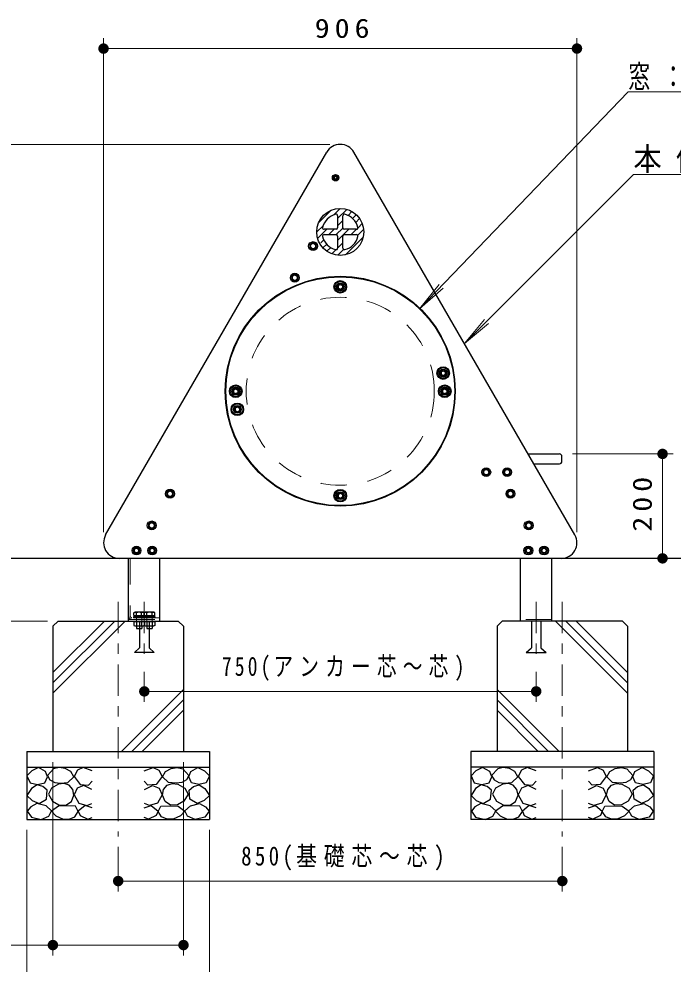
# Model space of a CAD drawing. Units: millimetres on the paper, scale 1:20. Extents: x -385 to 0, y 0 to 267.
# Drawn here: x -336.9 to -274.3, y 46.5 to 137 of the extents above; entities that cross this region are included whole.
import ezdxf

# ---------------------------------------------------------------- set-up
doc = ezdxf.new("R2010")
doc.units = ezdxf.units.MM
doc.linetypes.add('USER1', pattern=[4.5, 2.5, -2])
doc.linetypes.add('USER2', pattern=[6, 3, -1, 1, -1])
doc.layers.add('LY_1', color=7, linetype='Continuous', lineweight=13)
doc.styles.add('ＭＳ ゴシック', font='')
doc.styles.get('ＭＳ ゴシック').set_extended_font_data('MS Gothic')

# ---------------------------------------------------------------- blocks, each defined once
blk = doc.blocks.new('filled_dot')
at = {"color": 0, "linetype": 'Continuous', "lineweight": -2, "const_width": 1.25}
blk.add_lwpolyline([(-0.625, 0, 1), (0.625, 0, 1)], format="xyb", close=True, dxfattribs=at)

msp = doc.modelspace()

# ---------------------------------------------------------------- linework, layer by layer
at = {"layer": 'LY_1'}
for p, q in [((-328.814, 87.815), (-328.814, 135.119)), ((-283.51, 87.815), (-283.51, 135.119)), ((-328.814, 134.119), (-283.51, 134.119)), ((-278.601, 129.989), (-298.574, 109.21)), ((-278.601, 129.989), (-239.601, 129.989)), ((-307.162, 124.951), (-354.162, 124.951)), ((-306.663, 121.859), (-306.72, 121.759)), ((-306.72, 121.759), (-306.663, 121.659)), ((-306.547, 121.859), (-306.663, 121.859)), ((-306.663, 121.659), (-306.547, 121.659)), ((-306.489, 121.759), (-306.547, 121.859)), ((-306.547, 121.659), (-306.489, 121.759)), ((-278.107, 122.063), (-294.287, 105.883)), ((-278.107, 122.063), (-248.107, 122.063)), ((-308.233, 117.446), (-307.043, 118.636)), ((-306.762, 118.209), (-306.156, 118.815)), ((-306.412, 117.852), (-305.537, 118.727)), ((-306.412, 117.145), (-305.912, 117.645)), ((-305.411, 118.146), (-305.041, 118.516)), ((-304.988, 117.862), (-304.634, 118.216)), ((-304.667, 117.475), (-304.306, 117.837)), ((-308.412, 116.559), (-307.806, 117.165)), ((-308.324, 115.94), (-307.449, 116.815)), ((-307.242, 116.315), (-306.742, 116.815)), ((-306.537, 116.313), (-305.91, 116.94)), ((-306.412, 115.731), (-305.328, 116.815)), ((-305.121, 116.315), (-304.621, 116.815)), ((-304.485, 116.243), (-303.925, 116.804)), ((-304.463, 116.973), (-304.062, 117.373)), ((-305.646, 114.375), (-303.972, 116.049)), ((-308.027, 115.529), (-307.743, 115.814)), ((-307.813, 115.037), (-307.459, 115.39)), ((-307.434, 114.709), (-307.072, 115.07)), ((-306.412, 115.024), (-305.912, 115.524)), ((-306.97, 114.465), (-306.57, 114.866)), ((-306.401, 114.328), (-305.841, 114.888)), ((-298.574, 109.21), (-296.692, 111.545)), ((-298.574, 109.21), (-296.314, 111.183)), ((-294.287, 105.883), (-292.359, 108.181)), ((-294.287, 105.883), (-291.989, 107.812)), ((-283.943, 95.315), (-274.319, 95.315)), ((-275.319, 95.315), (-275.319, 85.315)), ((-334.162, 79.315), (-347.162, 79.315)), ((-333.662, 74.39), (-328.737, 79.315)), ((-333.662, 73.4), (-327.747, 79.315)), ((-333.662, 72.41), (-326.757, 79.315)), ((-278.662, 72.41), (-285.567, 79.315)), ((-278.662, 73.4), (-284.577, 79.315)), ((-278.662, 74.39), (-283.587, 79.315)), ((-324.912, 74.441), (-324.912, 71.579)), ((-287.412, 74.441), (-287.412, 71.579)), ((-327.095, 66.815), (-321.162, 72.748)), ((-287.412, 72.579), (-324.912, 72.579)), ((-285.229, 66.815), (-291.162, 72.748)), ((-326.105, 66.815), (-321.162, 71.758)), ((-286.219, 66.815), (-291.162, 71.758)), ((-325.115, 66.815), (-321.162, 70.768)), ((-287.209, 66.815), (-291.162, 70.768)), ((-333.662, 65.815), (-333.662, 47.292)), ((-321.162, 65.815), (-321.162, 47.292)), ((-336.162, 59.315), (-336.162, 42.659)), ((-318.662, 59.315), (-318.662, 42.659)), ((-327.412, 57.685), (-327.412, 53.423)), ((-284.912, 57.685), (-284.912, 53.423)), ((-284.912, 54.423), (-327.412, 54.423)), ((-321.162, 48.292), (-350.733, 48.292))]:
    msp.add_line(p, q, dxfattribs=at)
at = {"layer": 'LY_1', "lineweight": 25}
for p, q in [((-328.613, 87.565), (-307.461, 124.201)), ((-283.711, 87.565), (-304.863, 124.201)), ((-306.412, 118.114), (-306.412, 116.965)), ((-305.912, 116.965), (-305.912, 118.114)), ((-306.562, 116.815), (-307.711, 116.815)), ((-304.613, 116.815), (-305.762, 116.815)), ((-307.711, 116.315), (-306.562, 116.315)), ((-306.412, 116.165), (-306.412, 115.016)), ((-305.912, 115.016), (-305.912, 116.165)), ((-305.762, 116.315), (-304.613, 116.315)), ((-306.362, 111.431), (-306.162, 111.546)), ((-306.362, 111.431), (-306.362, 111.2)), ((-306.162, 111.546), (-305.962, 111.431)), ((-305.962, 111.431), (-305.962, 111.2)), ((-306.362, 111.2), (-306.162, 111.084)), ((-306.162, 111.084), (-305.962, 111.2)), ((-296.514, 103.167), (-296.314, 103.282)), ((-296.514, 103.167), (-296.514, 102.936)), ((-296.314, 103.282), (-296.114, 103.167)), ((-296.114, 103.167), (-296.114, 102.936)), ((-296.514, 102.936), (-296.314, 102.821)), ((-296.314, 102.821), (-296.114, 102.936)), ((-316.362, 101.431), (-316.162, 101.546)), ((-316.362, 101.431), (-316.362, 101.2)), ((-316.162, 101.546), (-315.962, 101.431)), ((-315.962, 101.431), (-315.962, 101.2)), ((-296.362, 101.431), (-296.162, 101.546)), ((-296.362, 101.431), (-296.362, 101.2)), ((-296.162, 101.546), (-295.962, 101.431)), ((-295.962, 101.431), (-295.962, 101.2)), ((-316.362, 101.2), (-316.162, 101.084)), ((-316.162, 101.084), (-315.962, 101.2)), ((-296.362, 101.2), (-296.162, 101.084)), ((-296.162, 101.084), (-295.962, 101.2)), ((-316.21, 99.694), (-316.01, 99.81)), ((-316.21, 99.694), (-316.21, 99.463)), ((-316.01, 99.81), (-315.81, 99.694)), ((-315.81, 99.694), (-315.81, 99.463)), ((-316.21, 99.463), (-316.01, 99.348)), ((-316.01, 99.348), (-315.81, 99.463)), ((-288.186, 95.315), (-285.193, 95.315)), ((-284.943, 94.615), (-284.943, 95.065)), ((-287.637, 94.365), (-285.193, 94.365)), ((-306.362, 91.431), (-306.162, 91.546)), ((-306.362, 91.431), (-306.362, 91.2)), ((-306.162, 91.546), (-305.962, 91.431)), ((-305.962, 91.431), (-305.962, 91.2)), ((-306.362, 91.2), (-306.162, 91.084)), ((-306.162, 91.084), (-305.962, 91.2)), ((-271.714, 85.315), (-340.61, 85.315)), ((-326.412, 79.315), (-326.412, 85.315)), ((-323.412, 79.315), (-323.412, 85.315)), ((-288.912, 79.315), (-288.912, 85.315)), ((-285.912, 79.315), (-285.912, 85.315)), ((-325.937, 79.71), (-325.937, 79.635)), ((-323.887, 79.71), (-325.937, 79.71)), ((-323.887, 79.635), (-325.937, 79.635)), ((-325.903, 80.11), (-325.825, 80.155)), ((-325.903, 79.835), (-325.903, 80.11)), ((-325.903, 79.835), (-324.921, 79.835)), ((-325.872, 79.835), (-325.872, 79.71)), ((-325, 80.155), (-325.825, 80.155)), ((-325.657, 79.835), (-325.657, 80.11)), ((-325.412, 79.835), (-325.446, 79.71)), ((-325.379, 79.835), (-325.412, 79.71)), ((-325.167, 79.835), (-325.167, 80.11)), ((-324.921, 80.11), (-325, 80.155)), ((-324.952, 79.835), (-324.952, 79.71)), ((-324.937, 79.71), (-324.937, 79.635)), ((-324.921, 79.835), (-324.921, 80.11)), ((-324.903, 80.11), (-324.825, 80.155)), ((-324.903, 79.835), (-324.903, 80.11)), ((-324.903, 79.835), (-323.921, 79.835)), ((-324.887, 79.635), (-324.887, 79.71)), ((-324.872, 79.835), (-324.872, 79.71)), ((-324, 80.155), (-324.825, 80.155)), ((-324.657, 79.835), (-324.657, 80.11)), ((-324.412, 79.835), (-324.446, 79.71)), ((-324.379, 79.835), (-324.412, 79.71)), ((-324.167, 79.835), (-324.167, 80.11)), ((-323.921, 80.11), (-324, 80.155)), ((-323.952, 79.835), (-323.952, 79.71)), ((-323.921, 79.835), (-323.921, 80.11)), ((-323.887, 79.635), (-323.887, 79.71)), ((-333.162, 79.315), (-333.662, 78.815)), ((-333.662, 78.815), (-333.662, 66.815)), ((-333.162, 79.315), (-321.662, 79.315)), ((-325.937, 79.24), (-325.937, 79.315)), ((-323.887, 79.24), (-325.937, 79.24)), ((-325.903, 79.24), (-325.903, 78.885)), ((-325.903, 78.885), (-325.825, 78.84)), ((-325.825, 78.84), (-325, 78.84)), ((-325.662, 78.84), (-325.662, 78.585)), ((-325.657, 79.24), (-325.657, 78.885)), ((-325.362, 79.315), (-325.362, 76.765)), ((-325.167, 79.24), (-325.167, 78.885)), ((-325.162, 78.84), (-325.162, 78.585)), ((-324.921, 78.885), (-325, 78.84)), ((-324.937, 79.24), (-324.937, 79.315)), ((-324.921, 79.24), (-324.921, 78.885)), ((-324.903, 79.24), (-324.903, 78.885)), ((-324.903, 78.885), (-324.825, 78.84)), ((-324.887, 79.315), (-324.887, 79.24)), ((-324.825, 78.84), (-324, 78.84)), ((-324.662, 78.84), (-324.662, 78.585)), ((-324.657, 79.24), (-324.657, 78.885)), ((-324.462, 79.315), (-324.462, 76.765)), ((-324.167, 79.24), (-324.167, 78.885)), ((-324.162, 78.84), (-324.162, 78.585)), ((-323.921, 78.885), (-324, 78.84)), ((-323.921, 79.24), (-323.921, 78.885)), ((-323.887, 79.315), (-323.887, 79.24)), ((-321.662, 79.315), (-321.162, 78.815)), ((-321.162, 78.815), (-321.162, 66.815)), ((-290.662, 79.315), (-291.162, 78.815)), ((-291.162, 78.815), (-291.162, 66.815)), ((-279.162, 79.315), (-290.662, 79.315)), ((-287.862, 79.315), (-287.862, 76.765)), ((-286.962, 79.315), (-286.962, 76.765)), ((-279.162, 79.315), (-278.662, 78.815)), ((-278.662, 78.815), (-278.662, 66.815)), ((-325.662, 78.585), (-325.162, 78.585)), ((-324.662, 78.585), (-324.162, 78.585)), ((-325.362, 76.765), (-325.862, 76.315)), ((-323.962, 76.315), (-325.862, 76.315)), ((-323.962, 76.315), (-324.462, 76.765)), ((-288.362, 76.315), (-287.862, 76.765)), ((-288.362, 76.315), (-286.462, 76.315)), ((-286.962, 76.765), (-286.462, 76.315)), ((-336.162, 66.815), (-336.162, 60.315)), ((-336.162, 66.815), (-318.662, 66.815)), ((-318.662, 66.815), (-318.662, 60.315)), ((-293.662, 66.815), (-293.662, 60.315)), ((-276.162, 66.815), (-293.662, 66.815)), ((-276.162, 66.815), (-276.162, 60.315)), ((-336.162, 65.315), (-318.662, 65.315)), ((-276.162, 65.315), (-293.662, 65.315)), ((-336.162, 60.315), (-318.662, 60.315)), ((-276.162, 60.315), (-293.662, 60.315))]:
    msp.add_line(p, q, dxfattribs=at)
at = {"layer": 'LY_1', "linetype": 'USER1'}
for p, q in [((-326.412, 85.315), (-326.412, 79.775)), ((-326.252, 85.315), (-326.252, 79.775)), ((-323.412, 79.635), (-326.112, 79.635)), ((-325.662, 79.835), (-325.662, 78.84)), ((-325.162, 79.835), (-325.162, 78.84)), ((-324.662, 79.835), (-324.662, 78.84)), ((-324.162, 79.835), (-324.162, 78.84)), ((-326.412, 79.475), (-323.412, 79.475)), ((-285.912, 79.475), (-288.912, 79.475))]:
    msp.add_line(p, q, dxfattribs=at)
at = {"layer": 'LY_1', "linetype": 'USER2'}
for p, q in [((-327.412, 81.165), (-327.412, 58.685)), ((-324.912, 81.165), (-324.912, 75.441)), ((-287.412, 81.165), (-287.412, 75.441)), ((-284.912, 81.165), (-284.912, 58.685))]:
    msp.add_line(p, q, dxfattribs=at)
at = {"layer": 'LY_1', "lineweight": 25}
for points in [[(-335.04, 65.285), (-335.673, 64.984), (-336.149, 64.509), (-335.848, 63.812), (-335.119, 63.669), (-334.422, 63.828), (-334.168, 64.414), (-334.358, 64.921)], [(-333.068, 65.29), (-333.596, 65.155), (-334.177, 64.519), (-333.947, 64.1), (-333.49, 63.863), (-332.974, 63.79), (-332.231, 63.857), (-331.663, 64.398), (-331.947, 64.898), (-332.48, 65.208)], [(-321.756, 65.29), (-321.229, 65.155), (-320.648, 64.519), (-320.877, 64.1), (-321.335, 63.863), (-321.85, 63.79), (-322.594, 63.857), (-323.161, 64.398), (-322.877, 64.898), (-322.344, 65.208)], [(-319.785, 65.285), (-319.151, 64.984), (-318.676, 64.509), (-318.977, 63.812), (-319.705, 63.669), (-320.402, 63.828), (-320.656, 64.414), (-320.466, 64.921)], [(-292.54, 65.285), (-293.173, 64.984), (-293.649, 64.509), (-293.348, 63.812), (-292.619, 63.669), (-291.922, 63.828), (-291.668, 64.414), (-291.858, 64.921)], [(-290.568, 65.29), (-291.096, 65.155), (-291.677, 64.519), (-291.447, 64.1), (-290.99, 63.863), (-290.474, 63.79), (-289.731, 63.857), (-289.163, 64.398), (-289.447, 64.898), (-289.98, 65.208)], [(-279.256, 65.29), (-278.729, 65.155), (-278.148, 64.519), (-278.377, 64.1), (-278.835, 63.863), (-279.35, 63.79), (-280.094, 63.857), (-280.661, 64.398), (-280.377, 64.898), (-279.844, 65.208)], [(-277.285, 65.285), (-276.651, 64.984), (-276.176, 64.509), (-276.477, 63.812), (-277.205, 63.669), (-277.902, 63.828), (-278.156, 64.414), (-277.966, 64.921)], [(-335.166, 63.638), (-335.705, 63.289), (-336.149, 62.608), (-335.642, 62.148), (-334.976, 61.832), (-334.279, 62.275), (-334.2, 63.115), (-334.608, 63.477)], [(-333.704, 62.073), (-333.082, 61.728), (-332.406, 61.681), (-331.893, 62.043), (-331.649, 62.641), (-331.761, 63.178), (-332.109, 63.587), (-332.575, 63.751), (-333.109, 63.695), (-333.799, 63.326), (-334.096, 62.749)], [(-321.121, 62.073), (-321.742, 61.728), (-322.418, 61.681), (-322.931, 62.043), (-323.175, 62.641), (-323.063, 63.178), (-322.715, 63.587), (-322.249, 63.751), (-321.715, 63.695), (-321.025, 63.326), (-320.729, 62.749)], [(-319.658, 63.638), (-319.119, 63.289), (-318.676, 62.608), (-319.183, 62.148), (-319.848, 61.832), (-320.545, 62.275), (-320.624, 63.115), (-320.216, 63.477)], [(-292.666, 63.638), (-293.205, 63.289), (-293.649, 62.608), (-293.142, 62.148), (-292.476, 61.832), (-291.779, 62.275), (-291.7, 63.115), (-292.108, 63.477)], [(-291.204, 62.073), (-290.582, 61.728), (-289.906, 61.681), (-289.393, 62.043), (-289.149, 62.641), (-289.261, 63.178), (-289.609, 63.587), (-290.075, 63.751), (-290.609, 63.695), (-291.299, 63.326), (-291.596, 62.749)], [(-278.621, 62.073), (-279.242, 61.728), (-279.918, 61.681), (-280.431, 62.043), (-280.675, 62.641), (-280.563, 63.178), (-280.215, 63.587), (-279.749, 63.751), (-279.215, 63.695), (-278.525, 63.326), (-278.229, 62.749)], [(-277.158, 63.638), (-276.619, 63.289), (-276.176, 62.608), (-276.683, 62.148), (-277.348, 61.832), (-278.045, 62.275), (-278.124, 63.115), (-277.716, 63.477)], [(-335.207, 61.841), (-335.776, 61.522), (-336.114, 61.099), (-335.711, 60.533), (-334.768, 60.33), (-334.052, 60.649), (-333.779, 61.154), (-334.318, 61.61)], [(-332.352, 61.634), (-333.136, 61.593), (-333.798, 61.12), (-333.366, 60.661), (-332.677, 60.35), (-332.111, 60.342), (-331.568, 60.566), (-331.23, 61.093), (-331.487, 61.58)], [(-322.472, 61.634), (-321.688, 61.593), (-321.026, 61.12), (-321.458, 60.661), (-322.148, 60.35), (-322.713, 60.342), (-323.256, 60.566), (-323.594, 61.093), (-323.337, 61.58)], [(-319.617, 61.841), (-319.048, 61.522), (-318.71, 61.099), (-319.114, 60.533), (-320.056, 60.33), (-320.772, 60.649), (-321.045, 61.154), (-320.506, 61.61)], [(-292.707, 61.841), (-293.276, 61.522), (-293.614, 61.099), (-293.211, 60.533), (-292.268, 60.33), (-291.552, 60.649), (-291.279, 61.154), (-291.818, 61.61)], [(-289.852, 61.634), (-290.636, 61.593), (-291.298, 61.12), (-290.866, 60.661), (-290.177, 60.35), (-289.611, 60.342), (-289.068, 60.566), (-288.73, 61.093), (-288.987, 61.58)], [(-279.972, 61.634), (-279.188, 61.593), (-278.526, 61.12), (-278.958, 60.661), (-279.648, 60.35), (-280.213, 60.342), (-280.756, 60.566), (-281.094, 61.093), (-280.837, 61.58)], [(-277.117, 61.841), (-276.548, 61.522), (-276.21, 61.099), (-276.614, 60.533), (-277.556, 60.33), (-278.272, 60.649), (-278.545, 61.154), (-278.006, 61.61)]]:
    msp.add_lwpolyline(points, close=True, dxfattribs=at)
for points in [[(-329.912, 64.98), (-330.768, 65.297), (-331.306, 65.028), (-331.623, 64.426), (-331.037, 63.665), (-330.261, 63.602), (-329.912, 63.998)], [(-324.912, 64.98), (-324.057, 65.297), (-323.518, 65.028), (-323.201, 64.426), (-323.787, 63.665), (-324.564, 63.602), (-324.912, 63.998)], [(-287.412, 64.98), (-288.268, 65.297), (-288.806, 65.028), (-289.123, 64.426), (-288.537, 63.665), (-287.761, 63.602), (-287.412, 63.998)], [(-282.412, 64.98), (-281.557, 65.297), (-281.018, 65.028), (-280.701, 64.426), (-281.287, 63.665), (-282.064, 63.602), (-282.412, 63.998)], [(-329.928, 63.174), (-330.688, 63.57), (-331.322, 63.317), (-331.623, 62.667), (-331.18, 61.891), (-330.419, 61.653), (-329.928, 61.859)], [(-324.896, 63.174), (-324.136, 63.57), (-323.502, 63.317), (-323.201, 62.667), (-323.645, 61.891), (-324.405, 61.653), (-324.896, 61.859)], [(-287.428, 63.174), (-288.188, 63.57), (-288.822, 63.317), (-289.123, 62.667), (-288.68, 61.891), (-287.919, 61.653), (-287.428, 61.859)], [(-282.396, 63.174), (-281.636, 63.57), (-281.002, 63.317), (-280.701, 62.667), (-281.145, 61.891), (-281.905, 61.653), (-282.396, 61.859)], [(-329.912, 61.447), (-330.578, 61.653), (-331.227, 61.099), (-331.053, 60.703), (-330.324, 60.338), (-329.912, 60.497)], [(-324.912, 61.447), (-324.247, 61.653), (-323.597, 61.099), (-323.771, 60.703), (-324.5, 60.338), (-324.912, 60.497)], [(-287.412, 61.447), (-288.077, 61.653), (-288.727, 61.099), (-288.553, 60.703), (-287.824, 60.338), (-287.412, 60.497)], [(-282.412, 61.447), (-281.747, 61.653), (-281.097, 61.099), (-281.271, 60.703), (-282, 60.338), (-282.412, 60.497)]]:
    msp.add_lwpolyline(points, dxfattribs=at)
for centre, radius in [((-306.605, 121.759), 0.312), ((-306.605, 121.759), 0.263), ((-306.605, 121.759), 0.2), ((-306.162, 116.565), 2.25), ((-308.761, 115.21), 0.425), ((-306.162, 101.315), 11), ((-306.162, 101.315), 10.95), ((-310.511, 112.179), 0.425), ((-306.162, 111.315), 0.6), ((-306.162, 111.315), 0.525), ((-306.162, 111.315), 0.375), ((-296.314, 103.052), 0.6), ((-296.314, 103.052), 0.525), ((-296.314, 103.052), 0.375), ((-316.162, 101.315), 0.6), ((-316.162, 101.315), 0.525), ((-316.162, 101.315), 0.375), ((-296.162, 101.315), 0.6), ((-296.162, 101.315), 0.525), ((-296.162, 101.315), 0.375), ((-316.01, 99.579), 0.6), ((-316.01, 99.579), 0.525), ((-316.01, 99.579), 0.375), ((-292.193, 93.565), 0.425), ((-290.193, 93.565), 0.425), ((-322.45, 91.5), 0.425), ((-306.162, 91.315), 0.6), ((-306.162, 91.315), 0.525), ((-306.162, 91.315), 0.375), ((-289.874, 91.5), 0.425), ((-324.2, 88.468), 0.425), ((-288.124, 88.468), 0.425), ((-325.662, 86.065), 0.425), ((-324.162, 86.065), 0.425), ((-288.162, 86.065), 0.425), ((-288.162, 86.065), 0.237), ((-286.662, 86.065), 0.425), ((-286.662, 86.065), 0.237)]:
    msp.add_circle(centre, radius, dxfattribs=at)
at = {"layer": 'LY_1'}
for centre, radius in [((-306.605, 121.759), 0.204), ((-306.605, 121.759), 0.116), ((-308.761, 115.21), 0.325), ((-310.511, 112.179), 0.325), ((-306.162, 111.315), 0.275), ((-296.314, 103.052), 0.275), ((-316.162, 101.315), 0.275), ((-296.162, 101.315), 0.275), ((-316.01, 99.579), 0.275), ((-292.193, 93.565), 0.325), ((-290.193, 93.565), 0.325), ((-322.45, 91.5), 0.325), ((-306.162, 91.315), 0.275), ((-289.874, 91.5), 0.325), ((-324.2, 88.468), 0.325), ((-288.124, 88.468), 0.325), ((-325.662, 86.065), 0.325), ((-324.162, 86.065), 0.325), ((-288.162, 86.065), 0.325), ((-286.662, 86.065), 0.325)]:
    msp.add_circle(centre, radius, dxfattribs=at)
at = {"layer": 'LY_1', "linetype": 'USER1'}
for centre, radius in [((-308.761, 115.21), 0.237), ((-310.511, 112.179), 0.237), ((-306.162, 111.315), 0.312), ((-306.162, 101.315), 9), ((-296.314, 103.052), 0.312), ((-316.162, 101.315), 0.312), ((-296.162, 101.315), 0.312), ((-316.01, 99.579), 0.312), ((-292.193, 93.565), 0.237), ((-290.193, 93.565), 0.237), ((-322.45, 91.5), 0.237), ((-306.162, 91.315), 0.312), ((-289.874, 91.5), 0.237), ((-324.2, 88.468), 0.237), ((-288.124, 88.468), 0.237), ((-325.662, 86.065), 0.237), ((-325.662, 86.065), 0.2), ((-324.162, 86.065), 0.237), ((-324.162, 86.065), 0.2), ((-288.162, 86.065), 0.2), ((-286.662, 86.065), 0.2)]:
    msp.add_circle(centre, radius, dxfattribs=at)
at = {"layer": 'LY_1', "lineweight": 25}
for centre, radius, start, end in [((-306.162, 123.451), 1.5, 30, 150), ((-306.162, 116.565), 1.75, 104.47751, 165.52249), ((-306.562, 118.114), 0.15, 0, 104.47751), ((-305.762, 118.114), 0.15, 75.52249, 180), ((-306.162, 116.565), 1.75, 14.47751, 75.52249), ((-307.711, 116.965), 0.15, 165.52249, 270), ((-306.562, 116.965), 0.15, 270, 0), ((-305.762, 116.965), 0.15, 180, 270), ((-304.613, 116.965), 0.15, 270, 14.47751), ((-307.711, 116.165), 0.15, 90, 194.47751), ((-306.162, 116.565), 1.75, 194.47751, 255.52249), ((-306.562, 116.165), 0.15, 0, 90), ((-305.762, 116.165), 0.15, 90, 180), ((-306.162, 116.565), 1.75, 284.47751, 345.52249), ((-304.613, 116.165), 0.15, 345.52249, 90), ((-306.562, 115.016), 0.15, 255.52249, 0), ((-305.762, 115.016), 0.15, 180, 284.47751), ((-285.193, 95.065), 0.25, 0, 90), ((-285.193, 94.615), 0.25, 270, 0), ((-327.314, 86.815), 1.5, 150, 270), ((-285.01, 86.815), 1.5, 270, 30), ((-325.78, 79.897), 0.245, 60.00001, 119.99999), ((-325.412, 79.466), 0.689, 69.136, 110.864), ((-325.044, 79.897), 0.245, 60.00001, 119.99999), ((-324.78, 79.897), 0.245, 60.00001, 119.99999), ((-324.412, 79.466), 0.689, 69.136, 110.864), ((-324.044, 79.897), 0.245, 60.00001, 119.99999), ((-325.78, 79.065), 0.217, 235.61587, 304.38414), ((-325.412, 79.659), 0.812, 252.41211, 287.58789), ((-325.044, 79.065), 0.217, 235.61587, 304.38414), ((-324.78, 79.065), 0.217, 235.61587, 304.38414), ((-324.412, 79.659), 0.812, 252.41211, 287.58789), ((-324.044, 79.065), 0.217, 235.61587, 304.38414)]:
    msp.add_arc(centre, radius, start, end, dxfattribs=at)
at = {"layer": 'LY_1', "linetype": 'USER1'}
for radius in [0.3, 0.14]:
    msp.add_arc((-326.112, 79.775), radius, 180, 270, dxfattribs=at)

# ---------------------------------------------------------------- block references
at = {"layer": 'LY_1', "xscale": 0.4, "yscale": 0.4}
for p in [(-328.814, 134.119), (-324.912, 72.579), (-327.412, 54.423), (-333.662, 48.292)]:
    msp.add_blockref('filled_dot', p, dxfattribs=at)
for p, rotation in [((-283.51, 134.119), 180), ((-275.319, 95.315), 270), ((-275.319, 85.315), 90), ((-287.412, 72.579), 180), ((-284.912, 54.423), 180), ((-321.162, 48.292), 180)]:
    msp.add_blockref('filled_dot', p, dxfattribs=dict(at, rotation=rotation))

# ---------------------------------------------------------------- texts
at = {"layer": 'LY_1', "style": 'ＭＳ ゴシック'}
for s, insert, char_height, attachment_point in [('\\T1.33;\\W1.15;906', (-305.747, 135.119), 1.833, 8), ('\\T1.55;\\W0.7;窓：ポリカーボネート\\~3ｔ', (-278.601, 130.139), 2.199, 7), ('\\T1.5;\\W0.9;本体：PE板\u300019t', (-278.107, 122.213), 2.199, 7), ('\\T1.32;\\W0.75;750(アンカー芯～芯)', (-305.738, 73.579), 1.833, 8), ('\\T1.32;\\W0.8;850(基礎芯～芯)', (-305.752, 55.423), 1.833, 8)]:
    msp.add_mtext(s, dxfattribs=dict(at, insert=insert, char_height=char_height, attachment_point=attachment_point))
at = {"layer": 'LY_1', "insert": (-276.319, 90.732), "char_height": 1.833, "attachment_point": 8, "rotation": 90, "style": 'ＭＳ ゴシック'}
msp.add_mtext('\\T1.33;\\W1.15;200', dxfattribs=at)

doc.saveas('drawing.dxf')
